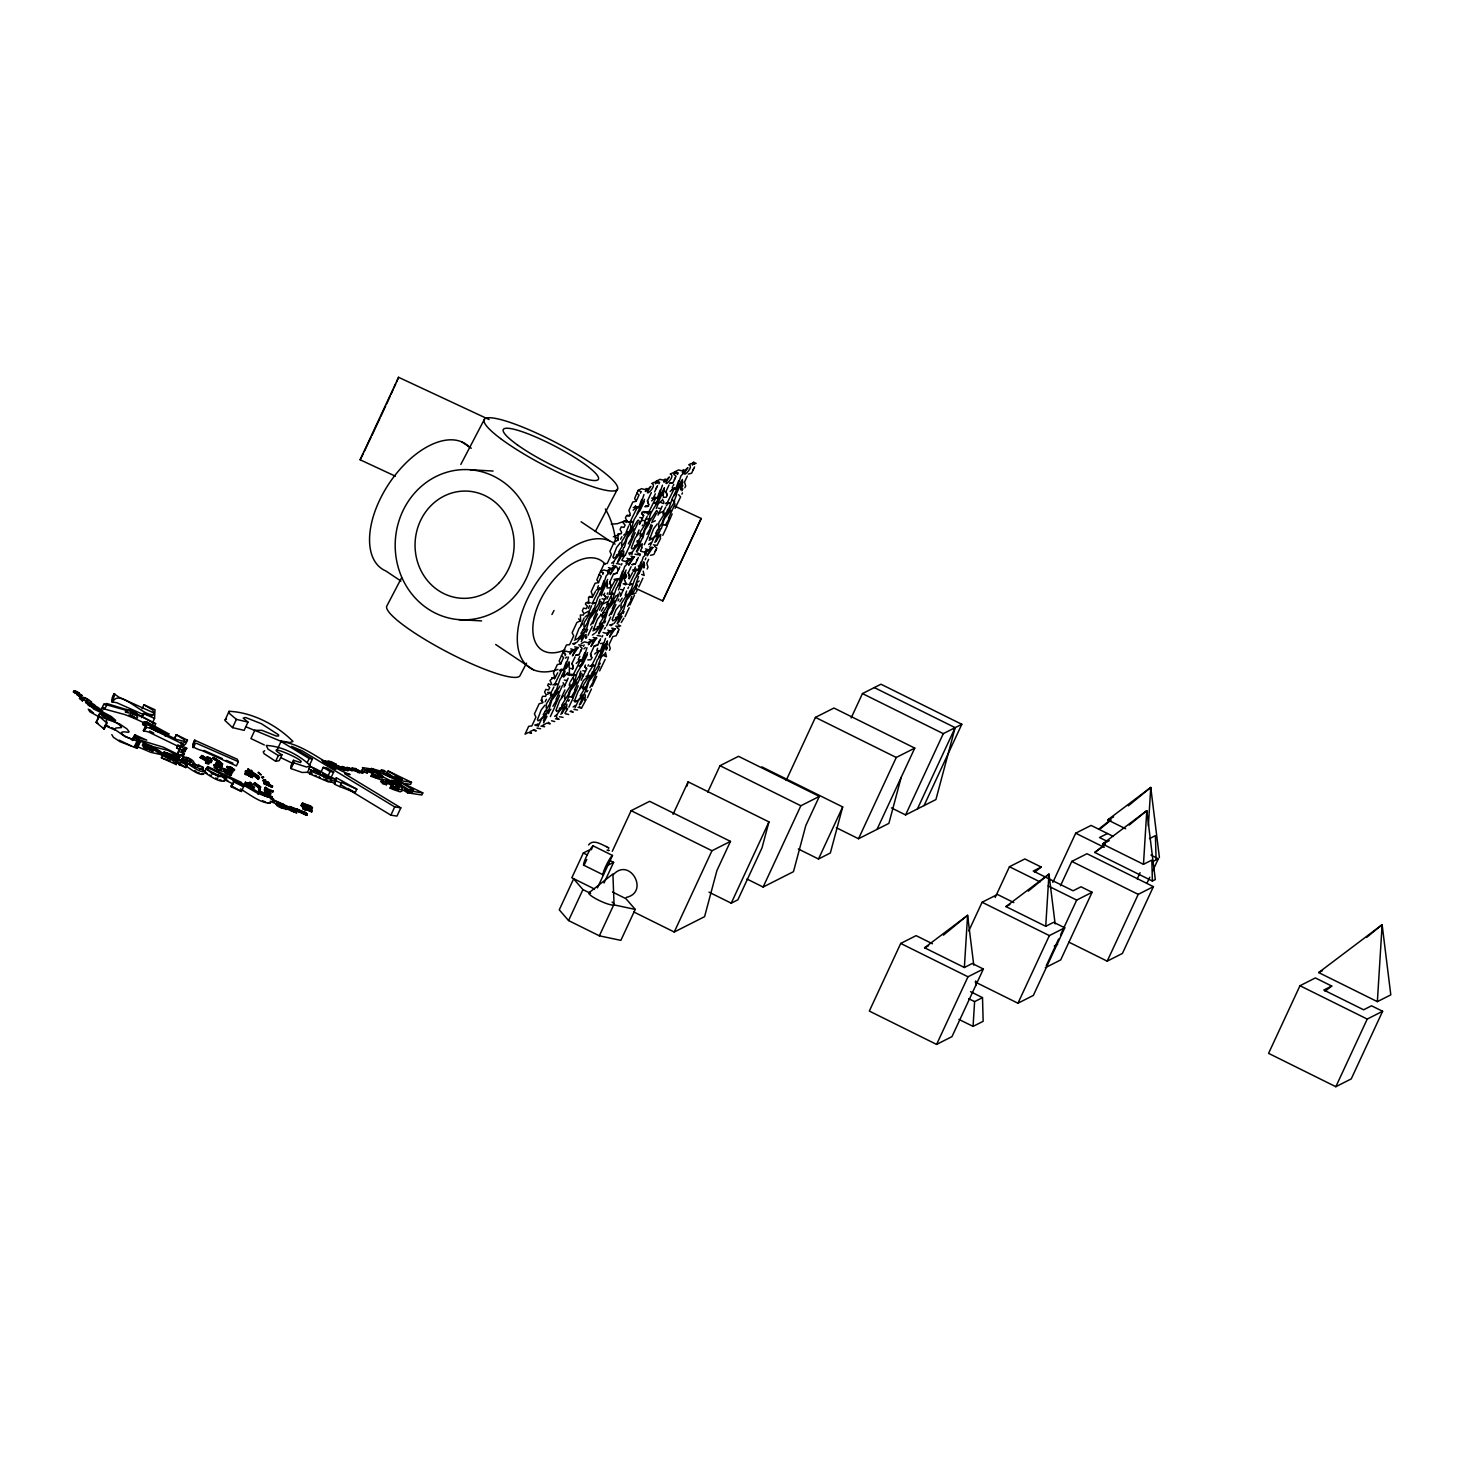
<?xml version="1.0" encoding="UTF-8"?>
<svg xmlns="http://www.w3.org/2000/svg" width="1464" height="1464" viewBox="0 0 1464 1464"><rect width="100%" height="100%" fill="white"/><g stroke="black" fill="none" stroke-linecap="round" stroke-linejoin="round"><path stroke-width="1.5" d="M566.897 704.202L566.348 709.692M585.399 694.851L584.831 700.323M623.847 551.031L623.298 556.503M219.527 763.659L218.557 763.037L219.509 763.659L220.424 762.122L218.758 761.024M339.868 786.626L355.221 792.628L356.813 789.188L341.496 782.343L339.868 786.626L334.542 784.247L336.153 779.946L331.23 777.75L330.736 781.794L328.485 781.941L309.728 773.87L312.344 774.291L309.709 772.114M330.864 780.275L334.597 781.117M334.542 784.247L336.153 779.946M334.579 781.941L336.208 777.677L356.813 789.188M179.761 748.232L181.518 743.968L179.779 742.559L150.243 728.23L145.082 726.949L143.344 730.682L148.505 731.982L178.041 746.292M272.194 787.284L263.868 783.514L272.194 787.284L272.56 786.113L270.785 785.436M272.56 786.113L264.691 782.801L263.868 783.514L264.984 781.831L267.875 782.142L263.557 781.209L265.661 780.239L264.215 781.007L267.619 782.307L263.044 780.55L264.746 780.495M555.991 690.971L560.236 678.692L563.951 673.934M593.725 609.701L597.952 597.422L601.686 592.664M592.993 672.251L597.221 659.971L600.954 655.213M630.709 590.962L634.955 578.701L638.67 573.943M649.943 519.061C647.033 514.541 663.027 497.925 654.243 503.396M668.444 509.692L672.671 497.431L676.405 492.673M548.945 709.839L551.782 700.231L558.534 691.484M567.446 700.469L570.283 690.88L577.017 682.133M586.661 628.568L589.498 618.961L596.251 610.213M624.396 547.298L627.233 537.691L633.985 528.943M623.664 609.847L626.501 600.24L633.253 591.493M661.38 528.559L664.235 518.97L670.97 510.222M143.801 714.743L116.882 702.757L111.941 701.842L112.179 697.779L114.064 693.716L118.84 697.157L153.903 712.95L152.732 710.058L143.93 704.843L142.1 708.777M111.941 701.842L114.064 693.716M152.659 722.447L154.544 718.385L155.019 709.784L143.984 704.715M964.373 967.503L967.594 915.311L924.571 947.775L964.373 967.503L972.279 963.495L983.369 969.003L951.984 1036.622L936.594 1044.418L869.323 1011.075L900.726 943.438L916.116 935.642L932.477 943.768M973.066 1026.392L974.603 1001.614L982.509 997.625L983.149 1021.305L973.066 1026.392L958.902 1019.383M1045.735 926.309L1048.974 874.118L1005.933 906.582L1045.735 926.309L1053.659 922.302L1064.749 927.81L1033.346 995.429L1017.956 1003.224L975.152 981.996M1143.476 864.309L1146.788 810.653L1102.538 844.014L1143.476 864.309L1151.839 860.082L1152.388 881.035L1155.297 879.571L1146.788 810.653L1129.238 825.056M1148.362 826.007L1150.759 787.431L1107.717 819.895L1125.633 828.77M1377.368 1001.651L1382.126 924.681L1318.661 972.554L1377.368 1001.651L1390.8 994.861L1382.126 924.681L1366.607 937.418M540.783 719.172L546.163 713.243M559.285 709.82L564.665 703.891M578.518 637.901L583.898 631.972M577.786 700.451L583.166 694.522M597.019 628.55L602.399 622.603M616.234 556.631L621.614 550.702M615.502 619.181L620.882 613.251M634.736 547.262L640.116 541.332L636.803 541.094M653.237 537.91L658.617 531.981M269.815 792.756C254.864 785.418 275.397 793.891 268.516 792.116M266.686 789.078L265.625 787.339L267.052 788.273M561.627 676.148L566.659 665.772M580.11 666.779L585.161 656.403M599.343 594.878L604.394 584.484M598.611 657.428L603.662 647.033M617.845 585.509L622.877 575.132M637.078 513.608L642.11 503.213M636.346 576.139L641.378 565.763L638.286 566.001M655.561 504.238L660.612 493.862M674.062 494.869L679.113 484.493M592.865 623.719L597.458 613.928M592.133 686.268L596.726 676.478M611.366 614.368L615.96 604.577M629.868 604.998L634.461 595.207M266.357 794.202L264.527 791.786L268.937 794.604L267.326 794.586L268.955 793.964L264.71 789.81M268.589 791.896C269.486 791.603 263.721 789.938 269.047 792.866M268.37 791.091L266.832 790.066L268.406 791.438M269.12 794.385C273.036 795.721 265.625 791.274 264.49 790.304M269.468 793.634L271.096 793.817L268.589 791.603M336.189 778.5C334.231 781.373 307.477 760.987 309.087 768.984L313.625 771.546L311.008 771.125L328.394 778.72L331.688 779.397L331.303 777.805M243.665 786.534L241.414 791.475L231.202 786.79L233.471 781.849L234.844 782.252L233.234 780.605L235.228 780.641L247.288 785.619L264.746 795.904L271.938 798.228L259.622 791.072L272.359 796.837L270.95 796.617L272.926 798.74L257.627 793.323L238.193 782.069L234.222 781.007L243.646 786.644L233.471 781.849M241.414 791.475L232.886 786.717M585.563 637.792L586.112 634.388M641.799 547.152L642.33 543.748M660.282 537.782L660.831 534.397M307.312 814.149L297.759 811.477L296.735 808.952L306.086 812.849L306.763 813.472L304.109 812.868L303.652 813.984L306.836 815.265L306.122 812.721L299.168 810.672M215.903 764.794L219.801 766.55L214.824 764.428L217.569 765.965L215.629 764.318L219.179 764.903M215.428 765.306L217.331 766.459L217.88 765.086L216.141 764.318L219.563 765.745L216.69 764.903L216.251 763.366L218.154 765.013M607.103 643.172L607.487 641.031M663.723 491.812L664.455 487.841M682.224 482.461L682.553 480.631M579.579 677.612L580.439 675.233M617.296 596.342L618.174 593.963M635.797 586.972L636.675 584.593M543.181 714.67L550.299 703.104M561.664 705.3L568.801 693.735M580.897 633.4L588.016 621.834M580.165 695.931L587.284 684.365M599.398 624.03L606.517 612.464L603.077 613.032M618.632 552.111L625.75 540.545M617.899 614.66L625.018 603.095M637.115 542.76L644.252 531.194M655.616 533.39L662.735 521.824M270.254 784.649L264.38 783.167L269.193 784.777L264.966 782.16L269.998 785.216L264.71 782.526L268.754 782.526L264.252 782.709M561.426 697.505L564.939 689.91M580.659 625.586L584.154 617.991M579.927 688.135L583.441 680.54L586.57 677.741M636.877 534.946L639.073 529.877M609.445 593.103L610.451 588.821M134.834 734.8L136.298 735.953L133.956 736.264L134.725 737.508L141.13 741.534L153.372 746.732L168.104 750.41L179.139 756.76L164.023 752.038L161.406 757.785L176.247 764.556L178.882 758.809L177.4 757.675L180.328 757.181L176.522 753.686L163.236 747.134L139.336 739.887L135.091 736.85L146.766 740.144L134.834 734.8L132.199 740.564M161.406 757.785L170.263 761.079M164.005 752.167L178.882 758.809M176.247 764.556L174.985 763.165M215.849 765.654C220.46 769.094 235.613 769.003 230.763 775.536L225.273 772.974L226.243 770.906L231.696 772.388L223.315 769.186A5.289 0.952 24.9 0 1 219.362 767.777L214.659 765.141M226.225 770.942L231.751 773.413M230.763 775.536L229.903 773.596M607.652 583.715L606.901 586.735L606.81 582.91M606.919 646.246L606.188 649.266L606.096 645.459M626.153 574.346L625.403 577.365L625.329 573.76M644.654 564.976L643.904 567.995L643.776 562.286M682.791 482.04L681.638 486.725L681.492 480.997M563.164 670.366L566.293 661.929M581.666 661.014L584.795 652.56M600.899 589.095L604.028 580.659M600.167 651.645L603.296 643.208L600.35 643.593M619.4 579.744L622.529 571.289M638.615 507.825L641.744 499.389M637.901 570.374L641.031 561.92M657.116 498.474L660.246 490.019M675.618 489.104L678.747 480.649M554.618 707.094L559.742 695.199M573.101 697.724L578.243 685.847M630.069 544.553L635.193 532.658M648.552 535.183L652.377 525.375M667.053 525.814L672.177 513.937M202.398 769.68L203.386 767.557C201.465 765.013 197.183 767.447 193.98 762.762C194.255 760.017 183.439 754.363 182.03 758.974L185.525 761.372L186.806 759.322C184.171 753.21 194.584 764.391 193.01 764.867M565.342 666.852L568.508 657.08M583.825 657.482L587.009 647.729M603.058 585.563L606.242 575.809L609.536 572.516M602.326 648.113L605.51 638.359M621.559 576.212L624.744 566.44L628.019 563.164M640.793 504.293L643.959 494.539M640.061 566.842L643.227 557.089L646.521 553.795M659.276 494.942L662.46 485.17M677.777 485.572L680.961 475.818L684.255 472.524M686.964 786.131L688.117 781.831L768.948 821.908L762.049 847.748L737.874 899.811L731.231 903.178L708.997 892.162M761.847 766.862L842.678 806.938L830.344 853L818.504 859.002L798.301 848.974M901.202 777.311L888.886 823.372L858.526 838.744L836.31 827.709M874.319 687.586L955.15 727.663L935.917 799.564L905.576 814.936L891.43 807.908M550.464 695.327L551.361 692.179M588.18 614.057L591.621 605.73M569.185 685.17L569.862 682.81M625.915 532.786L628.66 525.924M606.682 604.687L612.556 593.268M587.448 676.606L588.345 673.458M644.416 523.417L645.313 520.269M625.183 595.336L626.61 591.035M662.899 514.065L663.796 510.899M281.966 804.852L281.234 807.085L281.985 804.761L283.925 804.559L271.279 798.941M395.372 476.203L360.126 459.769L398.556 377.291L489.067 419.528M398.556 377.291L396.671 381.884M563.677 675.581L565.067 671.207M601.393 594.311L607.121 581.885M582.855 664.089L587.247 654.829M639.805 510.899L644.215 501.64M619.894 584.941L625.622 572.516M600.679 656.86L605.748 645.459M657.629 503.671L663.338 491.245M639.073 573.449L644.105 563.164M676.13 494.301L681.84 481.894M635.833 588.382L662.771 600.954L701.201 518.476L674.721 506.123M701.201 518.476L662.771 600.954M250.985 786.278L250.911 785.143L250.966 786.351L247.581 786.223L251.918 784.96L248.111 783.002L251.387 786.406L248.624 786.168L245.129 783.935L245.385 782.325L251.991 785.345L250.527 783.368L248.734 782.947L254.224 787.98L251.954 785.033M146.162 725.687L142.649 724.442L143.765 722.063L146.601 721.752L145.595 724.607M146.601 721.752L168.836 733.885L167.72 736.264M176.613 747.811L177.839 745.176C200.385 751.91 172.862 744.865 184.373 753.722L183.165 756.357L177.693 753.997L179.029 749.293L176.613 747.811L184.958 751.544L181.829 751.343M177.803 745.249L180.255 747.171L177.693 753.997M183.165 756.357L180.841 754.692M184.336 753.795L178.882 751.435M555.259 683.176L562.176 669.194M592.975 601.905L599.911 587.924M573.742 673.824L580.677 659.825M599.069 602.052L600.002 599.27M630.709 520.635L637.627 506.654M579.854 673.971L580.787 671.189M611.476 592.536L618.412 578.554M592.243 664.455L599.179 650.474M598.355 664.601L601.247 656.988L604.797 653.822M649.192 511.265L656.128 497.284M629.978 583.184L636.895 569.185M636.071 583.331L638.56 576.596M667.694 501.914L674.63 487.915M553.685 696.425L559.943 686.085M591.419 615.154L600.002 601.686M572.186 687.073L580.769 673.586M629.136 533.884L637.718 520.415M609.902 605.785L616.179 595.445M590.687 677.704L599.27 664.235M647.637 524.515L656.22 511.046M628.404 596.434L636.986 582.947M666.138 515.163L674.721 501.676M560.913 714.395L566.751 700.908M617.479 562.341L623.719 547.737M598.63 633.125L604.486 619.638M579.396 705.044L585.252 691.557M636.364 551.855L642.202 538.368M617.131 623.756L622.987 610.287M654.866 542.485L660.703 528.998L657.336 530.169M556.064 699.353L562.67 685.115M593.78 618.082L600.386 603.845M574.547 689.983L581.153 675.746M631.515 536.812L638.121 522.575M612.281 608.713L618.888 594.476M593.048 680.632L599.654 666.394M649.998 527.443L651.041 524.405M630.783 599.362L631.808 596.324M668.499 518.073L675.105 503.836M79.093 693.003C62.366 685.244 91.775 700.487 77.848 693.753L77.189 694.76L78.855 695.949L79.605 694.851L82.094 695.455L74.408 690.917L76.567 691.484L79.093 693.003L78.599 694.064L73.2 691.85L81.032 696.388L77.189 694.76M597.513 587.833L598.373 585.746M578.28 659.752L579.872 656.329M635.248 506.562L635.577 505.611M596.781 650.382L597.641 648.278M653.731 497.211L655.323 493.789M634.516 569.112L635.376 567.007M672.232 487.841L672.562 486.872M254.791 730.316L279.624 740.747L289.945 742.541L292.983 741.461C277.007 725.229 252.266 712.218 229.061 711.321L224.925 720.434L232.556 727.626L244.14 730.371L247.965 722.1L243.207 718.092L245.568 717.488L261.507 723.765L278.563 734.837L278.581 735.989L276.184 736.008L261.928 730.335L254.791 730.316L250.948 738.57L264.325 744.956M229.061 711.321L229.354 713.407L236.381 719.373L247.965 722.1M550.025 702.629L555.533 690.404M587.741 621.34L593.249 609.134M568.526 693.259L574.034 681.034M625.476 540.07L630.984 527.845M606.242 611.989L611.751 599.764M587.027 683.889L592.517 671.665M643.977 530.718L649.485 518.494L646.027 519.464M624.744 602.619L630.252 590.395M662.478 521.349L667.968 509.124M220.405 765.086L218.758 763.915M302.444 804.486L302.389 803.059L304.603 803.809L305.5 806.078M211.457 761.609L211.182 762.671L208.419 762.158L208.968 763.897A7.32 1.318 24.9 0 1 206.991 763.622L205.637 762.799L208.547 763.531M210.651 761.811L206.406 761.134L207.76 761.957A7.32 1.318 24.9 0 0 209.736 762.213L209.187 760.493C217.733 763.421 205.07 753.118 206.644 758.261L205.747 759.889L200.129 757.492L206.882 761.719M645.221 559.76L645.899 557.949M217.349 765.068L221.357 767.246C224.87 765.251 212.408 761.097 218.685 763.513L218.722 766.367L217.569 765.581M537.416 719.812L541.204 709.93L544.901 705.191M575.132 638.542L578.921 628.66L582.617 623.92M612.867 557.272L616.655 547.39L620.352 542.632M555.899 710.461L559.706 700.561L563.402 695.821M593.634 629.191L597.422 619.29L601.118 614.551M631.35 547.902L635.156 538.02L638.853 533.28M574.4 701.091L578.207 691.209L581.885 686.451M612.135 619.821L615.923 609.939L619.62 605.181M649.851 538.551L653.658 528.65L657.336 523.911M618.503 589.919L620.48 585.069M656.238 508.649L658.196 503.799L661.746 500.633M552.916 706.325L557.07 699.17M590.651 625.055L594.787 617.899M628.367 543.784L632.521 536.629M571.418 696.956L575.572 689.818M609.152 615.685L613.288 608.548M646.868 534.415L651.023 527.26M589.919 687.604L594.055 680.449M627.635 606.334L631.789 599.179M665.37 525.045L669.506 517.908M538.038 726.547L541.515 719.08L544.736 716.39M613.489 564.006C612.172 559.889 625.201 550.83 616.307 555.112M556.54 717.177C555.222 713.059 568.233 704.019 559.358 708.302M631.991 554.636C630.764 550.391 643.886 541.296 634.571 545.871M575.023 707.826L578.518 700.341L581.72 697.651M650.474 545.285L653.969 537.8L657.171 535.11M696.132 463.466L693.716 462.258L692.545 462.862L694.741 464.18L691.154 463.557L688.739 464.783C695.821 466.705 677.118 482.919 687.897 467.638L682.352 472.799L683.798 469.706L681.657 470.804L678.546 469.944L674.044 472.213L676.24 473.531L672.653 472.927L670.238 474.153C677.338 476.075 658.617 492.27 669.396 477.008L663.851 482.168L665.297 479.076L663.155 480.155L660.044 479.314L655.543 481.583L657.739 482.9L654.152 482.297L651.736 483.504C658.837 485.426 640.116 501.64 650.894 486.359L645.368 491.538L646.795 488.445L644.654 489.525L641.543 488.665L638.212 490.349L636.913 493.185L639.054 494.978L636.126 501.31L632.814 502.006L628.898 510.424L630.234 513.992L629.355 515.859L626.263 516.097L625.421 517.945L626.976 520.983L626.391 522.245L623.884 521.239L623.133 522.849L625.128 524.99L624.012 527.406L621.267 526.875L620.059 529.492L621.669 532.42L621.029 533.811L618.082 533.719L618.028 540.289L614.606 541.222L609.866 551.434L611.403 554.545L607.286 563.42L604.156 563.713L599.179 574.455L601.338 576.249L598.392 582.581L595.079 583.276L591.182 591.694L592.499 595.262L591.639 597.129L588.546 597.367L588.674 603.516L586.149 602.509L585.417 604.12L587.393 606.261L586.277 608.676L583.532 608.146L582.324 610.763L583.953 613.691L583.294 615.081L580.366 614.99L580.659 620.773L576.889 622.493L572.149 632.704L573.687 635.815L569.569 644.691L566.44 644.984L561.462 655.726L559.138 661.106L560.895 663.942M599.179 574.455L596.855 579.836L598.611 582.672M636.913 493.185L634.589 498.547L636.346 501.402M393.908 388.033L395.756 383.934M216.581 766.331C211.64 762.36 215.409 767.081 215.611 765.599M220.863 763.22C212.518 757.748 224.559 763.824 218.74 762.177C213.689 759.688 219.875 769.241 215.647 765.507M391.089 394.219L392.974 390.101M386.569 404.082L390.156 396.287M77.116 691.557L76.622 692.618L78.599 694.064M77.354 694.814C77.482 692.271 80.813 695.473 79.019 696.004M78.47 694.028L78.965 692.966M95.233 705.758L94.373 707.606L95.544 705.849L86.394 701.713L85.955 700.835L88.92 700.506L85.607 698.383L82.991 697.779L82.405 700.798L79.532 698.438C81.581 694.705 89.377 699.829 91.793 702.281C82.46 702.025 97.356 704.55 92.433 705.849M79.532 698.438L80.648 696.663M85.662 700.487L80.337 698.822L81.215 696.956M82.149 700.707L83.009 698.84L80.41 696.571M144.424 723.07L141.422 721.587A44.67 8.07 24.9 0 0 124.55 714.487L101.858 708.338L103.743 704.276L106.89 703.543L130.772 710.9M99.57 713.554L97.685 717.598L99.936 713.663L113.716 720.032L108.83 716.28L93.842 709.107L89.688 705.172L97.246 706.966L102.681 710.845L91.134 705.794L111.172 716.463L115.693 720.38L106.012 718.293L99.936 713.663M111.795 734.599L113.369 737.252L119.883 741.626L137.305 748.379L140.178 742.157L125.117 736.648L114.741 729.383L115.821 728.029L121.567 727.571C120.432 723.527 102.169 714.286 107.147 722.942L104.255 729.163L96.075 722.393L98.966 716.171L119.59 723.93L126.929 728.871L129.107 731.744L128.338 732.329C112.508 729.804 128.118 738.899 133.7 739.485L134.944 739.064L133.736 736.758L132.291 739.869M96.075 722.393L99.607 716.372M104.127 709.198L107.201 704.989L126.435 710.406M113.314 698.895L114.759 694.009M112.636 702.153C119.188 687.311 144.058 717.964 153.811 714.341L151.634 716.042L143.435 713.371L141.55 717.452M103.633 728.944L106.524 722.722L98.966 716.171M131.321 713.389L125.721 712.291L126.288 709.546L133.517 711.047L138.879 715.512L134.011 714.908L131.065 712.529L134.834 712.584L126.288 709.546M125.721 712.291L126.782 709.985M141.605 717.616L143.49 713.554L154.544 718.385M133.114 740.144L133.736 736.758M142.996 724.625L144.973 722.338L166.603 733.885L168.836 733.885M143.856 724.717L144.973 722.338M134.285 746.933L137.177 740.711M135.219 747.354L138.11 741.132M143.966 730.994L145.705 727.26M136.5 748.104L139.391 741.882M151.487 726.913L153.372 722.85L143.326 717.525A44.67 8.07 24.9 0 0 137.945 715.091M143.399 747.079L144.808 746.603L143.399 747.079L152.823 751.252L142.722 744.719M153.757 727.773L155.642 723.692L132.785 711.76M165.121 736.081L166.384 733.482M177.272 757.547C183.037 765.141 167.793 756.998 163.145 754.966C161.351 750.959 128.338 738.387 150.719 747.061A11.181 2.013 24.9 0 1 159.43 751.636C166.621 758.48 193.23 767.173 165.34 753.319L177.217 757.4L175.918 758.151L177.089 759.176M176.394 734.708L174.509 738.515L176.394 734.708L187.484 740.125L185.745 743.858L181.756 747.372M176.009 761.847L177.73 758.096M183.293 750.959L184.482 748.397M181.902 755.625L183.091 753.063M184.94 751.636L186.148 749.001M187.063 764.72L185.855 767.594L179.157 764.702L181.17 761.957L179.596 760.402A6.368 1.153 24.9 0 1 181.28 760.091C210.377 774.145 198.518 767.099 205.235 771.034C201.776 773.98 191.162 765.947 186.66 762.799C166.255 754.253 201.3 771.912 180.383 761.829M179.157 764.702L181.17 761.957M182.03 758.974L183.293 756.925M182.323 759.047L183.915 757.217M192.699 744.407L194.657 740.18L237.241 759.23L238.358 761.683L236.399 765.91L201.721 750.446C198.555 749.934 188.984 745.469 194.053 745.597M193.358 744.7L195.316 740.473M192.717 747.409L194.657 740.18M193.358 747.701L195.316 743.474L196.597 743.346L238.358 761.683M200.129 757.492L201.776 755.442L206.644 758.261M200.568 757.858L202.636 755.973L208.785 761.884M201.428 757.474L202.215 755.808M197.622 766.605L198.848 764.537M201.867 757.638L202.636 755.973M203.386 767.557L201.483 769.314L199.543 769.094M202.178 769.625L203.148 767.502M205.491 763.165L206.406 761.134M206.314 758.993C215.977 755.241 207.943 766.477 207.961 757.455M205.893 769.936L207.632 766.55L241.487 782.471L240.846 783.807L225.2 776.066L226.774 778.244L212.115 773.12L205.93 768.692L208.895 767.868L207.632 766.55M218.96 761.664L213.195 757.565L218.722 760.914L218.465 763.531M218.191 764.794C226.957 769.167 216.416 760.786 213.085 758.169C214.293 758.315 214.659 759.523 218.74 762.177M215.446 759.56L216.892 760.072M215.3 759.34L214.037 757.986M213.945 765.416L216.251 765.983M215.757 765.013L215.135 764.519M215.391 764.501L214.97 767.008L216.105 764.336M216.947 761.097C224.907 765.379 210.944 757.272 219.069 761.646M232.556 727.626L236.381 719.373M216.764 769.076L214.092 767.118L215.611 764.812M216.251 763.366C229.061 767.85 210.578 758.608 219.838 762.781L216.91 760.42M211.786 774.017L212.408 772.681L215.977 775.426M221.357 767.246L216.233 762.451L220.735 764.373L219.088 763.183M212.408 773.907L213.03 772.571L211.548 773.395M216.068 764.812L216.05 766.441L213.744 765.288M216.855 765.178L216.562 763.513L218.374 764.226L216.69 762.653M217.294 765.416C216.123 762.195 221.705 768.362 218.008 766.111M218.813 762.213L217.349 760.969L222.363 763.842L217.312 760.639M380.75 416.636L385.673 406.04M218.831 766.624L221.503 766.77L220.46 765.672M220.259 764.373L218.045 763.567M220.625 764.775L219.014 763.86M220.332 764.117L221.796 763.842M220.442 764.409L221.833 765.178L222.729 764.043L216.05 759.962M217.807 776.963L218.502 775.609L220.369 776.652M233.691 769.241L232.392 769.918L226.792 767.136L231.678 767.74L229.793 766.733L229.83 767.905L233.691 769.241L228.512 766.971C229.647 770.65 238.888 773.102 230.36 767.575L232.593 768.234L229.793 766.733M228.75 770.924C226.847 770.522 227.524 767.356 228.878 769.442M228.768 770.723L228.073 768.6M227.195 766.276L229.391 767.74L230.214 766.88M230.013 768.49L230.415 767.63L234.716 769.826L228.512 766.971M230.324 771.455L231.568 770.631L230.653 769.167M230.36 775.225L231.33 773.157M249.319 773.633L246.263 772.388L245.714 774.548L244.817 773.523L252.558 777.604L248.642 775.92L249.319 773.633L253.162 776.304L246.025 770.888M245.202 774.255L245.495 772.004L247.105 772.223M254.022 775.316L247.581 770.174L248.075 768.948C251.149 769.881 257.133 781.904 251.826 770.448M247.343 772.37L245.129 771.235L247.05 771.638M257.993 779.086L249.283 772.04L249.941 770.595L258.524 775.975L259.494 777.494L258.359 779.379L258.268 776.561L249.941 770.595M249.52 772.242L250.179 770.796M245.385 783.899L245.678 782.362M250.6 771.4L251.149 770.229M251.698 774.474L252.247 773.303L248.075 768.948M248.734 782.947L250.179 782.307L252.137 784.045M248.953 783.057C250.966 779.598 252.851 790.103 254.571 787.138L252.577 787.339M253.382 774.987L253.913 773.816M249.264 785.948L249.813 784.741M249.612 784.869L251.296 785.399L250.783 783.826M249.649 787.046L252.577 785.967L249.703 787.321M251.277 784.649C247.983 781.575 249.649 786.497 251.479 783.935M258.158 772.663L261.269 774.968L258.359 772.15M253.967 784.063L254.645 782.636L260.83 787.01L258.835 789.938L260.372 789.663L260.171 788.456L253.967 784.063L258.597 787.833L258.652 789.7M254.095 784.228L254.645 782.636M262.861 777.439L261.763 777.457L263.008 777.439M262.751 777.951L263.062 776.835M277.208 749.714L281.033 741.461C306.946 745.176 326.454 765.983 350.134 774.548L344.607 773.724L400.825 807.835L396.982 816.089L390.87 815.173L341.185 785.015M258.835 789.938L259.512 788.492M263.612 781.209L263.245 780.074L264.673 780.843L263.008 780.55M258.122 794.385L259.622 791.072M264.728 783.368L265.35 782.014M275.671 761.317L278.343 755.57L281.93 754.857L279.258 760.621L275.671 761.317L264.124 753.74L263.227 751.874L264.673 750.721M265.368 788.199L265.625 787.339M267.308 782.49L268.754 782.526M264.527 791.786L267.528 793.982L262.934 793.47M266.686 793.451L263.758 793.579L265.24 794.202M267.052 794.348C265.332 790.231 263.355 791.072 266.448 793.415M265.185 793.433L262.898 793.415M265.789 782.728L264.581 782.307L269.413 784.082M269.962 793.634L266.869 790.487L267.784 790.432M268.113 791.457C264.032 790.706 274.335 795.776 267.326 794.586M269.065 792.097L270.163 792.848M271.115 791.329L273.347 791.292L264.892 787.577M264.655 788.437L272.707 792.335L273.219 791.237L271.499 790.523M272.56 800.973L273.585 798.96L272.011 798.283M281.93 754.857C262.367 742.706 297.979 756.742 301.181 761.463L300.431 762.561L293.495 760.292L290.842 766.038L291.062 768.6L302.151 772.48L307.385 772.26M291.062 768.6L293.733 762.854L293.495 760.292M283.961 806.298C292.288 810.8 277.849 808.421 276.275 804.468L277.3 802.455L306.836 815.265M280.082 805.731C285.096 812.923 277.263 800.625 286.12 809.537M307.22 762.634L309.142 758.517L312.399 758.993L309.526 765.196M285.956 809.391L286.834 807.524M288.902 808.531L289.652 806.554L294.776 808.311L297.704 810.965L283.302 804.413L280.997 804.669M311.649 770.064L310.057 773.504L307.495 772.425L309.087 768.984M309.728 773.87L311.1 770.522M296.661 810.269L296.698 808.897M296.533 810.178L297.027 809.116L299.15 810.873M289.652 806.554L297.412 810.599L299.242 809.885M310.405 809.08C312.308 813.618 312.637 808.037 307.66 808.238L306.397 810.306L303.048 808.677L306.891 809.244L303.359 807.414L304.274 807.213L309.636 808.732L301.621 804.724L302.462 803.114M301.127 805.218L304.475 807.433L302.206 806.701L301.621 804.157M322.794 761.646L327.973 763.055L322.83 761.536M325.337 763.421L324.331 762.945L325.539 761.353L324.679 762.195M304.366 807.341L304.86 806.261L300.998 805.511L302.206 806.701M305.811 808.787L304.384 807.707L304.97 806.353M321.293 771.491L323.215 767.356L326.801 767.905L333.664 772.077L331.742 776.194M303.03 808.11C301.932 810.507 306.232 807.652 304.128 809.592L306.397 810.306L306.781 809.153M305.336 806.481L305.738 805.346L311.192 807.89L302.243 804.559M322.922 761.188L327.131 761.811L325.301 762.195M305.024 808.549L305.079 806.719L304.384 807.707M305.226 808.622L306.305 807.725M305.519 808.659L306.013 807.597M327.277 763.915C329.803 763.33 329.455 761.683 327.131 761.811M328.028 761.957L329.254 761.335L336.189 764.428L330.901 761.591L329.51 762.213M327.405 763.293C333.115 763.33 329.29 765.361 325.594 762.598M306.067 807.835C311.539 809.903 308.812 809.08 308.483 806.188M327.405 765.105L326.801 764.208M307.66 808.238L307.239 809.372L304.512 808.439M303.817 804.669L310.771 806.225L311.612 806.975L309.233 807.634L312.088 808.677C312.491 804.065 296.936 802.821 307.239 806.042M328.631 765.288L329.858 764.666M306.507 815.045L307.001 813.966M324.166 777.768L325.429 775.023M312.088 808.677L312.198 807.469M333.005 765.928L331.614 766.422L332.657 766.678C334.579 764.519 336.464 768.326 332.657 766.678M329.528 762.872L332.493 764.666L333.719 764.043M326.088 778.775L327.35 776.03L322.464 773.834L324.038 776.213L329.18 777.677L327.35 776.03M331.87 766.294L332.072 767.85L331.87 766.294L336.757 768.435L334.341 766.715M328.156 775.664L330.077 771.528L333.664 772.077M333.444 764.281L333.097 765.032C340.197 768.509 333.902 766.752 334.103 767.831M329.858 761.463L333.975 763.659L333.371 764.794L330.388 763M331.962 765.672C329.839 763.439 336.262 767.594 335.256 763.86M333.28 767.429L334.268 766.678M334.195 765.69L336.189 764.428M335.146 768.271L335.659 769.149L334.487 767.996M328.375 761.207L336.134 765.947L335.787 764.354M338.129 765.91L343.948 770.412L345.156 769.789L338.129 765.91L345.156 769.789M342.594 768.435C353.446 772.187 341.807 764.611 342.594 768.435L341.661 767.319L343.546 767.868M343.912 769.625C345.888 769.478 351.689 773.083 344.973 768.545M348.048 768.875L346.931 767.282L358.936 771.857L357.71 772.48L355.807 770.357L359.174 772.699L363.127 772.498L354.709 768.417L359.467 772.278L358.131 772.077L359.815 771.528L359.174 772.699M347.956 768.271L352.659 769.899L350.299 768.563L347.608 769.021L352.348 770.796L349.127 768.692M349.201 769.588L351.433 769.57L349.548 768.838M352.769 768.124L351.561 768.746L352.769 768.124L362.779 773.248M355.624 768.563L354.361 769.167M371.893 774.182L380.054 776.194A5.27 0.952 24.9 0 0 379.633 775.316L372.204 770.796A5.197 0.933 24.9 0 0 369.001 769.478L366.531 769.35L368.233 770.869L367.263 772.937L363.731 771.931L364.701 769.844L362.432 767.612L369.001 768.582A10.285 1.848 24.9 0 1 374.857 771.18C390.394 778.83 381.354 779.964 371.893 774.182L370.923 776.268L382.086 780.166M370.41 770.558L371.38 768.472L384.172 772.168L381.335 769.973L380.365 772.059M402.508 783.185L410.524 784.393L411.494 782.307L388.125 770.997L387.155 773.083L399.581 780.623M391.034 785.967L399.196 787.98A5.27 0.952 24.9 0 0 398.775 787.083L391.346 782.581A5.197 0.933 24.9 0 0 388.143 781.264L385.691 781.117L387.374 782.636L386.423 784.722L382.891 783.697L383.861 781.611L381.592 779.379L388.161 780.349A10.285 1.848 24.9 0 1 393.999 782.947C409.554 790.615 400.495 791.75 391.034 785.967L390.065 788.053L392.425 789.224L400.111 791.841L402.033 791.054M390.632 782.49L391.602 780.404L394.145 780.788L411.219 791.164L410.249 793.232L407.706 792.848L402.014 789.407M395.225 782.087L396.195 780.001L384.026 770.375L381.335 769.973M399.452 781.593L413.635 790.194L409.902 789.645L408.932 791.731L411.823 793.47L421.852 794.989L422.803 792.902L399.452 781.593L398.483 783.679L401.026 784.063M411.494 782.307L401.465 780.806L400.495 782.874L397.604 781.136L398.574 779.049L402.307 779.617L388.125 770.997M390.87 815.173L394.713 806.902L400.825 807.835M407.706 792.848L408.676 790.78L411.219 791.164M411.823 793.47L412.793 791.384L422.803 792.902M565.013 655.726L565.69 654.262M602.747 574.455L603.424 572.991M640.463 493.185L641.141 491.721M588.418 608.347L589.699 605.584M553.886 687L551.891 691.045M571.344 650.986L569.917 654.079L573.65 649.815L570.759 648.845M609.079 569.716L607.633 572.808L611.366 568.544L608.493 567.574M577.017 642.202L582.452 635.12M543.455 720.672L548.268 710.278L544.901 711.449M563.622 677.082L567.794 672.543M581.19 639.402L585.984 629.008L582.617 630.179M601.338 595.811L601.979 594.439M548.396 713.572L549.348 711.541M586.131 632.302L587.668 629.392M569.313 669.286L569.441 675.435L566.934 674.428M575.077 656.879L571.948 663.595L573.266 667.181L572.406 669.048M599.508 610.232L605.895 596.891L603.9 594.75L604.65 593.158M639.53 524.46L643.629 515.621L641.635 513.48L642.385 511.888L644.892 512.894L645.478 511.631M651.315 492.636L647.399 501.054L648.735 504.641L647.857 506.507L644.764 506.727M655.396 483.815L656.714 480.997L659.148 482.187M580.476 651.334L581.19 649.833M618.906 568.563L618.211 570.063L616.728 566.897M655.927 488.793L656.641 487.292M550.336 716.591L554.453 707.734M564.079 687L568.178 678.161M575.791 655.323L579.158 654.481L582.105 648.149L579.945 646.374M588.052 635.321L592.17 626.446M607.176 594.164L607.761 592.902M609.793 582.068L611 585.911L610.14 587.778L607.048 587.997M613.526 574.053L616.893 573.211L619.839 566.879M625.787 554.051L629.904 545.175M654.609 491.941L657.556 485.609M583.514 646.374L584.191 644.91M621.23 565.086L621.907 563.622M658.965 483.815L659.642 482.351M606.919 598.996L608.201 596.232M589.846 641.616L588.4 644.709L592.151 640.463L589.26 639.494M627.562 560.346L626.135 563.439L629.868 559.193L626.976 558.223M595.519 632.832L600.954 625.75L597.092 627.013M604.632 622.932L605.565 620.901M581.135 680.266L586.661 668.81L584.685 666.669L585.417 665.059M631.094 566.696L628.166 572.973L629.502 576.542L628.623 578.408M652.194 521.056L656.604 513.205M669.03 484.968L665.9 491.703L667.218 495.271L666.358 497.138L663.265 497.376M598.977 641.982L599.673 640.463M618.009 600.862L618.869 598.996M636.712 560.712L637.407 559.193M674.428 479.423L675.124 477.923M568.837 707.24L572.955 698.365M587.942 666.065L588.528 664.802M590.578 653.969L591.767 657.812L590.907 659.678L587.814 659.916M594.293 645.972L597.66 645.13L600.606 638.78M606.553 625.97L610.671 617.094M620.297 596.36L624.396 587.54M632.009 564.701L635.394 563.86L638.322 557.51M644.288 544.681L648.406 535.824M655.378 520.763L651.608 522.502M658.031 515.09L662.112 506.269M673.111 482.589L669.798 483.285L673.111 482.589L676.057 476.239L673.898 474.464L675.215 471.628L677.631 472.835M602.015 637.005L602.692 635.541M639.731 555.734L640.409 554.27M677.466 474.464L678.143 473M627.928 588.473L628.605 587.009M608.347 632.265L606.901 635.358L610.653 631.094L607.761 630.124M646.063 550.995L644.636 554.069L648.369 549.823L645.478 548.854M614.02 623.481L619.455 616.381L615.575 617.662M676.697 494.429L673.806 502.061L672.379 499.297M599.618 664.418L600.295 663.192M623.115 613.581L624.067 611.549M632.96 592.975L637.389 585.124M648.662 559.339L646.795 563.347L648.003 567.172L647.125 569.057M687.311 476.056L684.512 482.059L685.719 485.902L684.859 487.768M692.399 465.095L693.716 462.258M681.949 490.788L682.901 488.756M577.969 707.387L581.556 707.99L586.186 699.463M617.479 632.613L618.174 631.112M636.492 591.493L637.371 589.626M655.195 551.342L655.909 549.842M692.929 470.072L693.625 468.572M587.338 697.871L591.456 688.995M605.163 659.441L599.636 670.896M609.408 650.327L610.268 648.442L609.061 644.618L612.794 636.602L616.161 635.76L619.107 629.428L616.948 627.635M625.055 616.6L629.172 607.725M636.071 592.847L632.375 594.402M638.798 586.991L642.897 578.17M662.789 535.33L666.907 526.454M681.895 494.155L682.48 492.892M694.558 466.888L691.612 473.22L688.245 474.062M588.967 850.145L583.331 853L571.838 877.76L594.585 889.051M584.044 865.352A10.925 1.519 -63.6 0 1 586.35 856.715A10.925 1.519 -63.6 0 1 593.103 845.844L612.501 855.452A10.925 1.519 -63.6 0 0 605.748 866.34A10.925 1.519 -63.6 0 0 603.442 874.96L584.044 865.352L586.753 859.496M591.291 849.742L593.103 845.844M568.563 920.563L582.928 889.6L573.632 878.876L559.266 909.839L568.563 920.563L599.362 935.825L620.864 940.364L635.23 909.4L625.933 898.676L612.464 891.997M612.281 851.316L631.13 810.672L649.632 801.32L730.463 841.379L716.903 870.586L704.587 916.665L674.245 932.019L633.821 911.981M597.422 887.916L612.501 855.452M604.028 882.993L613.617 862.351L609.811 860.484M599.362 935.825L613.745 904.825L635.23 909.4M673.037 814.332L688.117 781.831M707.753 792.097L720.014 765.69L738.515 756.321L819.346 796.398L805.786 825.605L793.47 871.666L763.128 887.038L746.951 879.022M674.245 932.019L711.962 850.749L730.463 841.379M786.186 780.385L815.43 717.397L833.931 708.027L914.762 748.104L877.028 829.374M731.231 903.178L768.948 821.908M763.128 887.038L800.845 805.767L819.346 796.398M851.151 717.964L862.461 693.57L880.962 684.219L961.793 724.296L924.077 805.566M818.504 859.002L842.678 806.938M858.526 838.744L896.261 757.474L914.762 748.104M905.576 814.936L943.292 733.647L961.793 724.296M917.416 808.933L955.15 727.663M968.784 930.939L982.088 902.245L997.478 894.467L1013.838 902.574M995.172 897.469L1009.446 866.725L1024.837 858.947L1041.197 867.054L1034.554 872.251M936.594 1044.418L967.979 976.781L983.369 969.003M1052.854 882.389L1075.692 833.199L1091.083 825.403L1113.409 836.475M1060.503 885.702L1071.794 861.418L1086.983 853.713L1153.412 886.653L1122.412 953.448L1107.205 961.153L1068.958 942.176M1017.956 1003.224L1049.359 935.606L1064.749 927.81M1046.266 965.654L1058.637 939.01M1060.54 934.91L1076.699 900.086L1092.089 892.29L1080.999 886.781L1073.094 890.789L1033.291 871.062L1041.197 867.054M1092.089 892.29L1060.705 959.908L1045.314 967.704M1137.235 878.839L1140.09 872.69M1107.205 961.153L1138.223 894.358L1153.412 886.653M1146.916 883.341L1149.771 877.192M1152.626 871.062L1158.335 858.764L1150.942 855.086M1299.977 985.73L1268.574 1053.348L1335.845 1086.709L1351.235 1078.913L1382.62 1011.276L1371.53 1005.786L1363.624 1009.794L1323.804 990.048L1331.728 986.059L1315.367 977.934L1299.977 985.73L1367.23 1019.072L1382.62 1011.276M1335.845 1086.709L1367.23 1019.072M379.908 418.43L371.911 435.485M370.941 437.516L364.243 451.571M613.178 567.629L610.213 574.583L615.777 566.312L612.428 565.58M575.443 648.918L572.479 655.854L578.06 647.6L574.712 646.85M631.679 558.278L628.697 565.232L634.278 556.961L630.929 556.229M593.945 639.548L590.98 646.502L596.543 638.231L593.194 637.499M650.162 548.909L647.198 555.863L652.779 547.591L649.43 546.859M612.446 630.179L609.482 637.133L615.045 628.861L611.696 628.129M363.401 453.291L360.126 459.769M266.448 791.768L268.406 792.353M618.137 561.975L622.822 553.63L619.29 554.893M581.299 641.543L585.088 634.9M645.825 519.134L647.161 516.554M543.565 722.813L546.987 716.372M570.374 681.675L574.821 674.538M637.517 550.922L641.323 544.26M598.922 633.875L603.589 625.531M664.327 509.765L665.663 507.184M562.066 713.462L565.873 706.801M588.876 672.324L593.323 665.168M656.018 541.552L659.807 534.891M618.284 622.822L622.09 616.179M580.567 704.092L584.356 697.45M183.201 744.664L182.231 745.487M401.539 577.877L386.716 606.242A75.158 12.828 27.6 0 0 449.064 652.962A75.158 12.828 27.6 0 0 520.178 675.307L526.528 663.155M460.831 464.417L484.127 419.857M551.928 614.532L554.051 610.488M595.354 531.469L617.588 488.921M620.571 539.228L621.889 536.721M545.12 701.787L546.438 699.28M601.338 611.147L603.662 607.487M619.839 601.777L622.163 598.117M592.225 597.623L595.445 591.511M554.49 678.893L557.711 672.781M610.726 588.254L614.624 581.007L617.716 578.628L614.038 579.451M629.209 578.902L632.43 572.79M216.873 762.122L217.422 762.122M217.075 764.117L217.898 764.263M673.092 485.737L673.806 484.419M675.087 508.356L680.614 496.9L678.637 494.741M566.22 668.353L569.386 663.155M621.962 559.98L624.634 555.643M640.463 550.61L642.092 547.737M660.593 538.368L657.007 545.45L653.42 544.828M565.013 713.151L567.684 708.832M621.23 622.529L623.902 618.192M625.384 578.188L626.629 576.102M682.846 485.462L680.76 489.818L680.595 486.597M606.169 650.089L607.395 648.003M633.162 510.241L636.932 506.727L633.253 507.532M651.663 500.871L655.433 497.357L651.755 498.181M670.164 491.52L673.934 487.988M576.212 663.43L579.982 659.898M594.713 654.06L598.483 650.547M629.337 524.46L631.789 521.349M647.838 515.09L650.272 511.997L647.161 512.4M666.34 505.721L668.774 502.628M336.134 765.947C349.146 770.576 332.182 766.916 336.153 765.599M336.683 764.903L334.323 764.135L335.073 765.837M644.526 499.352L641.982 504.494M569.075 661.911L566.531 667.035M643.794 561.902L641.25 567.044M587.558 652.541L585.033 657.665M606.059 643.172L603.534 648.314M549.933 710.662L550.903 709.235M568.435 701.293L569.404 699.865M586.936 691.941L587.888 690.514M565.488 658.214L566.897 656.97M583.971 648.845L585.399 647.6M179.102 763.128L185.855 767.594M585.875 638.377L586.918 636.913M604.376 629.008L605.419 627.562M663.906 488.775L660.484 495.125M607.688 579.396L604.248 585.765M682.407 479.405L678.985 485.755M626.189 570.045L622.749 576.395M588.565 844.948C593.066 838.726 601.393 844.527 606.627 846.723M592.609 604.101L594.055 602.619M629.612 585.38L631.057 583.898M554.893 685.39L556.32 683.908M638.963 511.613L634.15 519.427L631.442 528.431L630.179 524.679M582.013 664.802L577.2 672.617L574.492 681.602L573.229 677.869M629.282 554.801L632.192 552.239L628.678 553.154M623.756 535.147L625.018 533.921M642.257 525.777L643.08 524.789M649.412 523.197L644.892 530.133L642.897 537.928L641.891 533.848M614.752 600.862L607.999 609.61L605.163 619.199L604.156 615.118M595.519 672.763L588.784 681.51L585.929 691.118L584.923 687.037M596.141 590.358L599.215 587.997M633.125 571.637L636.199 569.276L632.539 570.082M613.416 874.539C629.849 856.715 649.833 892.253 626.226 897.432M638.029 581.922L639.146 580.933M145.082 726.949L147.937 724.442L151.359 727.297L176.595 739.485L184.647 741.461L183.933 739.448L176.247 734.782M143.344 730.682L146.199 728.175M187.484 740.125L181.499 744.499M943.438 935.13L967.594 915.311L973.761 965.105M1100.708 828.496L1111.066 820.005M1128.323 805.841L1150.759 787.431L1159.415 857.611M1028.277 891.119L1048.974 874.118L1055.123 923.912M1104.679 845.222L1094.743 852.451L1152.388 881.035M589.095 892.656L612.904 873.99L614.038 904.276M1099.025 828.899L1110.645 819.785M1094.743 852.451L1105.521 844.014M1325.085 991.256L1331.728 986.059M247.819 772.516L246.904 772.223M101.858 708.338L103.724 707.588M611.586 563.164L613.691 561.59M648.589 544.443L650.693 542.87M573.87 644.434L575.974 642.879L572.461 643.776M592.353 635.083L594.476 633.509M610.854 625.714L612.958 624.14L609.445 625.055M536.135 725.705L538.24 724.149L534.726 725.046M554.636 716.354L556.741 714.78M573.138 706.984L575.242 705.41M89.579 709.619L93.458 712.986M265.368 790.414L266.503 791.237M188.948 763.439C194.072 762.158 181.243 757.84 185.525 761.372M637.389 507.679L638.322 507.203M655.89 498.309L656.805 497.852L653.347 498.84M674.373 488.958L675.307 488.482L671.848 489.47M628.312 522.392L630.655 521.202M646.813 513.022L649.156 511.851L645.935 511.851M665.315 503.671L667.657 502.481M632.851 521.55L628.733 522.264M668.847 503.323L669.853 502.829L666.413 503.177M659.678 513.095L663.54 511.137M627.946 531.633L621.907 541.259L621.633 545.468M646.429 522.282L640.39 531.889L640.134 536.117M664.931 512.912L658.892 522.538L658.617 526.747M666.468 524.716L663.54 525.064M613.489 558.278L615.667 557.18M631.991 548.909L634.168 547.811M649.156 540.216L652.669 538.441L649.394 538.166M616.051 566.184L606.919 570.795L603.827 569.935L600.496 571.619L602.912 572.827M620.022 564.171L616.417 563.567M634.553 556.814L625.421 561.444L622.31 560.584M638.524 554.801L634.918 554.197M653.036 547.463L643.922 552.074L640.811 551.214M599.654 588.949L600.588 588.491M618.156 579.598L619.089 579.122M636.657 570.228L637.59 569.752L634.113 570.74M620.187 583.312L616.454 588.052L612.227 600.332L610.946 596.598M609.097 594.293L611.421 593.121M609.829 594L613.636 593.469L609.5 594.164M594.128 603.333L595.134 602.82L591.694 603.186M631.13 584.612L632.119 584.099L628.697 584.447M584.959 613.087L588.821 611.147M603.461 603.735L607.322 601.777M590.212 612.922L584.173 622.529L583.898 626.738M608.713 603.552L602.674 613.178L602.399 617.387L600.826 614.148M627.214 594.183L621.175 603.808L620.901 608.018M587.302 615.191L585.161 616.856M574.419 640.226L577.951 638.45M592.92 630.856L596.434 629.081L593.158 628.806M612.757 620.827L614.935 619.711M581.263 643.538L584.593 641.854L587.704 642.714L596.818 638.084M578.317 647.454L569.203 652.066L566.092 651.206L562.762 652.907L565.196 654.097M582.288 645.441L578.701 644.837M600.789 636.09L597.202 635.467M615.319 628.733L606.206 633.345L603.095 632.485M619.29 626.72L615.703 626.116M560.035 670L561.481 669.268M561.938 670.219L562.871 669.762L559.394 670.75M580.439 660.868L581.354 660.392M598.922 651.498L599.856 651.023M552.861 684.932L555.204 683.761M571.363 675.581L573.705 674.392L570.484 674.392M589.864 666.212L592.206 665.022M556.412 684.603L557.4 684.091M574.913 675.233L575.901 674.739L572.479 675.087M547.225 694.375L551.105 692.417L547.646 692.454M552.495 694.192L546.456 703.8L546.182 708.027M570.978 684.823L564.939 694.448L564.683 698.657M572.516 696.626L569.587 696.974M538.038 720.819L540.216 719.721M556.54 711.467L558.717 710.351M575.023 702.098L577.219 701L573.943 700.707M543.547 724.808L546.859 723.125L550.189 723.875L548.451 722.319M540.6 728.724L536.977 728.139M554.728 721.569L551.525 720.764M563.073 717.36L559.468 716.738M568.691 714.505L565.36 713.755M577.585 710.003L573.98 709.399M607.963 865.206L613.617 862.351M1107.717 819.895L1113.647 816.894M1107.443 833.528L1099.519 837.536L1107.479 841.471M1102.538 844.014L1109.236 840.629M924.571 947.775L928.524 945.762M1005.933 906.582L1009.886 904.569M1149.496 838.634L1155.425 835.633L1156.066 859.313M1152.571 861.674L1158.335 858.764M1054.281 946L1057.649 944.298M1318.661 972.554L1322.504 970.614M258.359 779.379L255.303 775.334M607.871 850.511L609.189 850.438L607.066 850.108M219.179 776.615L218.429 775.609M225.218 719.574L226.426 719.135M578.792 665.955L582.452 664.583M626.61 520.397L617.369 523.691L611.257 524.185M613.343 536.757L618.888 534.781M221.833 765.178L218.941 762.47M307.989 807.359L305.244 806.426M603.296 645.276L606.389 644.434M622.182 556.027L625.677 555.076M269.705 803.041L267.894 802.876M586.021 676.386L589.48 675.453L583.441 685.079L583.166 689.288L581.592 686.067M267.089 794.824L265.826 794.678M650.51 555.332L653.877 554.49L656.824 548.158L654.664 546.365M263.831 777.201L262.019 777.567M265.039 791.951L268.351 794.348M88.279 709.125L89.816 711.724L97.191 715.859M308.721 808.494L306.836 807.908M308.026 809.61L306.342 808.988M211.328 772.846L212.408 772.681M632.082 564.555L635.394 563.86M616.893 573.211L613.581 573.925L609.683 582.324L611 585.911M597.66 645.13L594.347 645.825L590.449 654.243L591.767 657.812M575.864 655.195L579.158 654.481M214.311 759.285L221.119 762.653M231.916 785.235L230.983 785.436L232.611 787.083L231.22 786.68M142.649 724.442L145.503 724.131M179.724 764.72L178.334 763.147A6.368 1.153 24.9 0 1 179.157 762.671M125.209 711.87L127.99 711.815M132.236 715.164L132.675 716.408M259.311 788.254L259.274 786.388L254.773 782.783M85.607 702.629L91.427 706.673M277.208 802.473L282.241 805.072M276.275 804.468L282.644 806.756L281.71 805.969M130.882 714.578C127.624 716.39 141.166 720.892 136.628 716.024M247.91 785.418L250.381 786.717M250.875 785.143L252.577 785.967M647.93 512.546L651.352 512.18L647.216 512.894M590.962 665.717L594.402 665.37L590.267 666.083M370.923 776.268L372.625 776.158M390.065 788.053L391.785 787.925M176.101 763.22L177.565 762.213M362.578 769.277L361.626 770.064L363.731 771.931M264.929 793.543L262.715 793.927M641.598 520.562L645.038 520.507M265.442 783.972L269.998 785.216M217.422 762.415L219.399 763.494M264.947 781.831L266.613 782.746M79.001 695.931L80.996 695.858M303.542 807.03L304.603 808.366M281.051 806.756L283.174 806.993L282.589 806.207M470.328 469.779A75.158 69.394 -86.8 0 1 521.623 586.972A75.158 69.394 -86.8 0 1 401.813 577.365A75.158 69.394 -86.8 0 1 470.328 469.779L493.075 471.042M458.854 619.638L481.601 620.901M268.534 794.732L267.363 794.403M249.557 786.003L250.71 785.839L248.715 785.381M264.783 789.846L266.027 790.249M283.064 804.852L275.177 800.954A5.087 0.915 24.9 0 1 271.078 799.198M221.393 764.702L218.905 762.689M213.543 758.114L216.196 759.212M382.616 781.154L380.622 781.465L382.891 783.697M308.794 809.885L307.166 809.427L312.033 811.934L303.67 808.512M221.412 770.101L218.063 769.369M268.315 796.928L269.559 797.148M223.718 781.026L224.559 780.349M327.552 780.678L323.635 779.36M333.975 763.659L333.023 764.318L334.908 764.611M332.493 764.666L334.561 764.977M331.358 766.935L332.42 767.099M359.522 771.949L363.127 772.498M396.195 780.001L371.38 768.472M645.587 505.812L648.497 506.269M627.086 515.182L629.996 515.639M589.37 596.452L592.261 596.909M570.137 668.371L573.046 668.81M551.635 677.722L554.545 678.18M76.476 692.655L73.914 691.996L79.477 694.961M218.722 760.914L212.792 757.492L214.696 758.535M217.221 764.354L218.941 765.562M658.269 508.154L660.996 508.667M639.768 517.524L642.495 518.036M620.535 589.425L623.28 589.955M602.033 598.794L604.778 599.307M582.8 670.695L585.545 671.226M564.317 680.065L567.044 680.577M331.523 765.672L333.81 766.459M347.554 768.124L346.986 768.618M342.942 767.685L340.545 767.173L341.313 768.069M366.439 771.162L368.031 771.565A5.197 0.933 24.9 0 1 371.234 772.882L377.932 776.835M385.581 782.947L387.173 783.332A5.197 0.933 24.9 0 1 390.376 784.649L397.092 788.602M218.722 766.367L216.599 765.251M229.244 769.716L232.904 772.04L229.061 771.125M335.805 766.349L334.744 766.459M213.104 758.132L215.483 759.176M130.808 745.707L119.115 740.125M555.478 718.769L559.102 719.373L557.07 717.964M377.017 778.043L379.085 778.281A5.27 0.952 24.9 0 0 379.194 778.098M396.177 789.81L398.226 790.066A5.27 0.952 24.9 0 0 398.336 789.883M214 758.938L214.531 759.212M186.806 759.322L183.018 756.851M347.334 767.868L350.152 768.6L349.237 769.003M309.343 808.75L307.733 808.293M172.935 761.939L174.875 762.451M217.77 763.714L216.544 762.836L219.033 764.611M643.648 511.503L646.521 512.272M625.146 520.873L628.038 521.642M624.414 583.422L627.306 584.191M587.412 602.143L590.303 602.912M568.197 674.062L571.07 674.812M144.277 748.708L146.363 749.257M201.428 773.834L203.313 773.523M274.427 802.29L272.121 801.632M104.914 725.504L114.851 729.987M162.779 755.003L150.774 752.331L138.531 747.134M364.701 769.844L368.233 770.869M383.861 781.611L387.374 782.636M217.55 761.847L222.217 764.318M281.985 806.554L280.264 806.316L281.472 807.304M281.033 805.859L282.442 806.28M264.764 782.618L265.716 783.405M263.337 780.696L264.344 780.898M304.732 805.841L307.001 806.042M540.966 726.107L544.571 726.711L542.375 725.394M307.751 805.932L302.755 803.26M202.471 767.191L193.577 764.318M303.615 813.929L306.269 814.551L304.109 812.868M135.182 717.671L133.315 716.848M93.312 703.983L95.544 705.849M230.47 768.362L226.792 767.136M228.128 767.831L233.288 770.101M229.958 768.435L231.092 768.82M570.027 711.394L573.229 712.199L571.088 710.864M334.963 767.886L333.92 767.429M302.353 804.34L310.13 807.671L305.83 805.42M301.749 805.639L312.033 810.416L304.164 807.451M282.79 806.188L286.981 807.671M217.331 768.014L214.531 767.337L218.392 769.863A5.289 0.952 24.9 0 0 222.345 771.272L227.927 772.882M312.546 807.689L309.691 806.627M231.898 769.844C232.245 769.643 233.874 772.937 227.817 768.582M252.247 773.303L254.571 774.145M106.652 725.65L109.086 726.547M219.783 779.745L221.54 780.385M182.927 759.34L190.521 761.902M103.743 704.276L106.012 705.136M153.372 722.85L155.642 723.692M232.886 763.147L226.298 760.383M223.589 770.65L228.421 772.754M293.093 811.642L296.002 812.465L295.362 811.568M215.629 758.883L213.25 757.73M245.915 726.784L254.224 730.243M91.097 706.453C84.29 703.855 90.567 704.934 90.274 703.196M247.581 770.174L251.277 771.62M296.24 810.013L298.784 811.019M327.424 762.104L325.447 762.085M263.74 780.861L264.49 781.3M660.868 502.518L663.393 503.524L663.979 502.262L662.405 499.206M641.653 574.419L644.16 575.425L643.19 571.125M623.152 583.788L625.659 584.795L626.244 583.532L624.689 580.494M603.918 655.689L606.444 656.714L605.456 652.395M225.273 772.974L230.873 774.731L229.262 773.523M293.733 762.854L306.653 767.063L310.386 765.69C299.132 754.893 281.93 746.183 266.283 745.432L268.04 749.165L278.343 755.57M250.435 784.667L252.394 785.839M246.775 772.114L245.787 771.491M220.424 762.213L214.897 759.615M216.05 759.395L218.026 760.511M165.34 753.319L176.906 758.077M374.162 776.927L375.662 777.567M393.304 788.712L394.804 789.352M143.783 746.567L153.061 750.41M262.495 800.716L265.588 802.052M128.887 714.963L134.908 717.543M217.404 762.762L218.703 763.494M302.755 804.743L311.722 808.457M290.842 809.317L293.642 810.617M195.719 767.941L189.039 763.879M337.178 766.788L339.575 767.74L336.372 766.093L340.545 769.039L335.128 766.862M269.266 792.39L268.736 791.621M336.134 780.806L341.478 783.185M325.758 779.47L327.131 780.074M328.979 780.916L334.561 783.405M203.954 750.428L222.235 758.572M215.647 777.97L217.788 778.921M318.786 777.164L320.049 777.732L319.39 777.018M267.198 792.134L269.12 793.012M197.713 772.278L199.47 773.065M249.283 772.04L253.858 774.401M264.966 782.16L265.789 782.581M281.18 757.821L293.294 763.641M282.9 806.902L284.894 807.89M323.581 761.152L324.843 761.335M247.69 785.491L245.696 784.228M326.088 761.554C326.93 759.651 336.116 765.69 326.783 762.561M207.193 759.121L209.169 760.365M304.878 806.078L302.865 804.871M324.807 761.921L322.867 761.134M353.94 769.789L355.093 770.082L351.909 767.996M229.811 767.74L229.391 767.594M111.575 727.59L114.119 728.798M165.67 752.661C193.468 766.459 167.207 757.949 159.741 750.959A11.181 2.013 24.9 0 0 151.158 746.494L143.033 744.041L142.337 745.268L144.497 747.281M218.41 761.554L218.813 761.921M231.532 770.704L229.848 770.686M308.483 809.647L311.539 811.623L306.36 809.409M264.691 779.763L265.661 780.239M264.472 780.221L265.46 780.715M638.212 490.349L640.646 491.556M637.481 552.898L639.914 554.106M862.461 693.57L943.292 733.647M1075.692 833.199L1104.222 847.345M815.43 717.397L896.261 757.474M618.266 624.817L620.681 626.006M1071.794 861.418L1138.223 894.358M1009.446 866.725L1040.007 881.895M1048.169 885.94L1076.699 900.086M720.014 765.69L800.845 805.767M982.088 902.245L1049.359 935.606M900.726 943.438L967.979 976.781M631.13 810.672L711.962 850.749M970.577 991.695L982.509 997.625M968.637 998.668L974.603 1001.614M583.331 853L587.119 854.866M582.928 889.6L590.633 893.406M223.827 778.592L227.762 780.532M225.639 780.294L233.471 784.173M149.621 731.03L153.793 733.116M250.545 785.93L252.192 786.772M280.576 805.328L274.244 802.949A5.087 0.915 24.9 0 1 270.145 801.192M378.462 774.602L392.535 781.684M344.26 768.875C354.544 773.669 340.526 763.732 341.661 767.319M325.539 761.353L321.97 760.511M261.928 777.091L263.062 777.677M327.716 762.543L329.308 763.494M333.572 766.66L335.439 767.831M314.98 775.298L316.572 776.121M290.732 810.525L291.958 811.148M150.28 727.809L157.746 731.689M218.282 764.245L216.507 763.769M248.697 774.932L245.714 774.548M240.499 788.95C249.338 794.22 261.361 803.736 270.456 803.077M305.628 807.158L302.7 805.493M306.873 808.329L308.044 808.97M209.718 774.968L211.475 775.92M217.77 763.348L216.837 763.037M217.166 763.787L221.759 766.386M217.367 763.696L219.454 764.885M96.716 722.594L98.198 723.417M608.091 847.546L608.914 848.022L606.169 846.467M286.981 808.348L288.884 809.446M347.956 788.401L355.221 792.628M352.403 769.259L355.807 770.357M352.037 770.009L355.459 771.107M579.36 706.673L581.556 707.99M395.024 776.689L401.465 780.806M409.902 789.645L412.793 791.384M391.602 780.404L408.676 790.78M404.558 789.791L410.249 793.232M354.709 768.417L359.815 771.528M338.66 766.807L344.809 770.54M329.51 765.416L335.659 769.149M394.713 806.902L302.426 750.959L291.537 746.329L312.399 758.993M281.033 741.461L309.142 758.517M323.215 767.356L330.077 771.528M310.295 766.276L320.03 772.168M304.787 806.115L303.542 805.292M286.011 808.549L296.753 812.996L294.868 811.111M194.657 770.54L196.139 771.455M534.104 729.584L536.245 730.939L533.042 730.133L529.95 731.689L531.469 733.336L528.376 732.494L525.045 734.178L528.705 726.272L531.835 725.961L535.952 717.086L534.415 713.975L539.155 703.763L542.577 702.83L541.826 698.017L542.632 696.278L545.578 696.37L546.218 694.961L544.608 692.033L545.816 689.416L548.561 689.947L549.677 687.531L547.682 685.39L548.433 683.779L550.94 684.804L551.525 683.542L549.97 680.486L554.783 676.533L553.447 672.964L557.363 664.546L560.675 663.851L563.603 657.519L561.462 655.726M185.397 765.526C189.899 768.673 200.513 776.707 203.972 773.779M217.075 765.086L217.99 765.782L216.141 765.288M461.8 441.89L471.28 448.24M581.117 521.788L609.536 540.802M400.935 581.062L385.782 570.923A75.158 41.596 -56.2 0 1 389.278 483.193A75.158 41.596 -56.2 0 1 469.029 446.758M495.637 644.471L533.518 669.835M206.955 773.285L205.381 772.022M217.88 765.086L216.892 764.08M87.657 701.951L83.009 699.664L82.405 700.798M230.635 771.162L232.337 771.546L230.324 770.814M180.914 742.193L182.195 743.181M385.215 783.789L386.423 784.722M366.055 772.022L367.263 772.937M248.642 785.509L247.471 784.32M213.03 772.571L218.392 776.707M209.846 760.127L210.816 760.896M206.57 760.603L207.668 761.518M134.56 737.033L140.178 742.157M134.487 745.817L137.305 748.379M204.85 772.553C209.736 775.993 221.155 783.643 225.072 780.44M251.222 785.345L245.385 782.325M144.808 746.603L142.649 744.609M616.307 537.562L618.32 539.667M578.573 618.833L580.586 620.937M540.857 700.103L542.87 702.208M641.635 513.48L643.629 515.621M603.918 594.75L605.895 596.891M584.685 666.651L586.661 668.81M178.132 760.072C173.905 763.439 159.668 753.85 153.921 749.714C144.113 743.749 138.256 744.206 152.823 751.252M103.011 727.407L104.255 729.163M657.043 510.771L658.672 513.699M638.542 520.123L640.171 523.051M619.327 592.042L620.956 594.97M600.826 601.411L602.454 604.321M581.592 673.312L583.221 676.24M563.091 682.682L564.72 685.591M666.029 491.428L667.218 495.271M647.527 500.798L648.735 504.641M628.294 572.698L629.502 576.542M572.076 663.338L573.266 667.181M975.719 980.953L976.268 985.473M624.378 577.237L624.542 580.458M607.34 644.581L607.212 641.36L607.194 644.654M664.144 491.465L664.052 488.226L663.137 496.095L663.046 492.27M569.038 662.277L569.185 668.005M612.117 902.062A13.89 2.507 24.9 0 1 601.869 901.714A13.89 2.507 24.9 0 1 590.248 892.491M605.364 508.978A75.158 69.394 -86.8 0 1 615.575 541.698M557.967 669.451A75.158 41.596 -56.2 0 1 526.546 600.807A75.158 41.596 -56.2 0 1 615.118 544.187M564.939 649.906A53.656 29.701 -56.2 0 1 539.777 601.32A53.656 29.701 -56.2 0 1 605.089 564.116M387.191 782.435A10.285 1.848 24.9 0 1 393.029 785.033M368.031 770.668A10.285 1.848 24.9 0 1 373.887 773.267M137.378 715.054L132.803 713.078L135.713 713.224L137.378 715.054M226.426 777.53C209.151 774.785 192.168 757.199 226.426 777.53M330.407 765.398L330.224 766.441L330.407 765.398M313.772 770.119L321.311 774.968L319.079 772.278L313.772 770.119M249.74 773.852L252.577 775.92L249.74 773.852M249.136 775.17L251.973 777.238L249.136 775.17M336.116 766.825L339.227 768.49L336.116 766.825M386.258 773.797L382.818 773.285L390.888 777.384L386.258 773.797M499.37 582.581A53.656 49.538 -86.8 0 0 477.776 492.874A53.656 49.538 -86.8 0 0 416.636 558.662A53.656 49.538 -86.8 0 0 499.37 582.581M500.578 438.578A75.158 12.828 27.6 0 0 614.185 490.898A75.158 12.828 27.6 0 0 537.819 433.673A75.158 12.828 27.6 0 0 500.578 438.578M517.433 444.91A53.656 9.168 27.6 0 0 597.092 480.229A53.656 9.168 27.6 0 0 538.057 438.01A53.656 9.168 27.6 0 0 517.433 444.91"/></g></svg>
